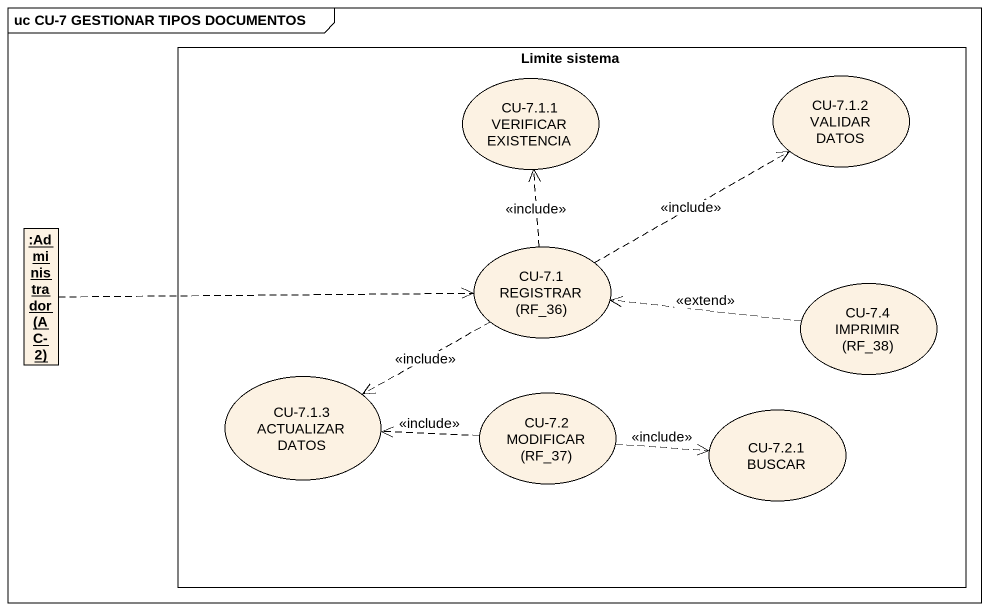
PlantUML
@startuml
mainframe uc CU-7 GESTIONAR TIPOS DOCUMENTOS
allowmixing
hide circle
hide empty members
rectangle "Limite sistema" as Limite_sistema {
  usecase "CU-7.1.1 VERIFICAR EXISTENCIA" as CU_7_1_1_VERIFICAR
  usecase "CU-7.1.2 VALIDAR DATOS" as CU_7_1_2_VALIDAR_DATOS
  usecase "CU-7.1 REGISTRAR (RF_36)" as CU_7_1_REGISTRAR_RF_36
  usecase "CU-7.4 IMPRIMIR (RF_38)" as CU_7_4_IMPRIMIR_RF_38
  usecase "CU-7.1.3 ACTUALIZAR DATOS" as CU_7_1_3_ACTUALIZAR_DATOS
  usecase "CU-7.2 MODIFICAR (RF_37)" as CU_7_2_MODIFICAR_RF_37
  usecase "CU-7.2.1 BUSCAR" as CU_7_2_1_BUSCAR
}
object ":Administrador (AC-2)" as Administrador_AC_2
Administrador_AC_2 .right.> CU_7_1_REGISTRAR_RF_36
CU_7_1_REGISTRAR_RF_36 .up.> CU_7_1_1_VERIFICAR : <<include>>
CU_7_1_REGISTRAR_RF_36 .right.> CU_7_1_2_VALIDAR_DATOS : <<include>>
CU_7_1_REGISTRAR_RF_36 .left.> CU_7_1_3_ACTUALIZAR_DATOS : <<include>>
CU_7_4_IMPRIMIR_RF_38 .left.> CU_7_1_REGISTRAR_RF_36 : <<extend>>
CU_7_2_MODIFICAR_RF_37 .left.> CU_7_1_3_ACTUALIZAR_DATOS : <<include>>
CU_7_2_MODIFICAR_RF_37 .right.> CU_7_2_1_BUSCAR : <<include>>
@enduml
